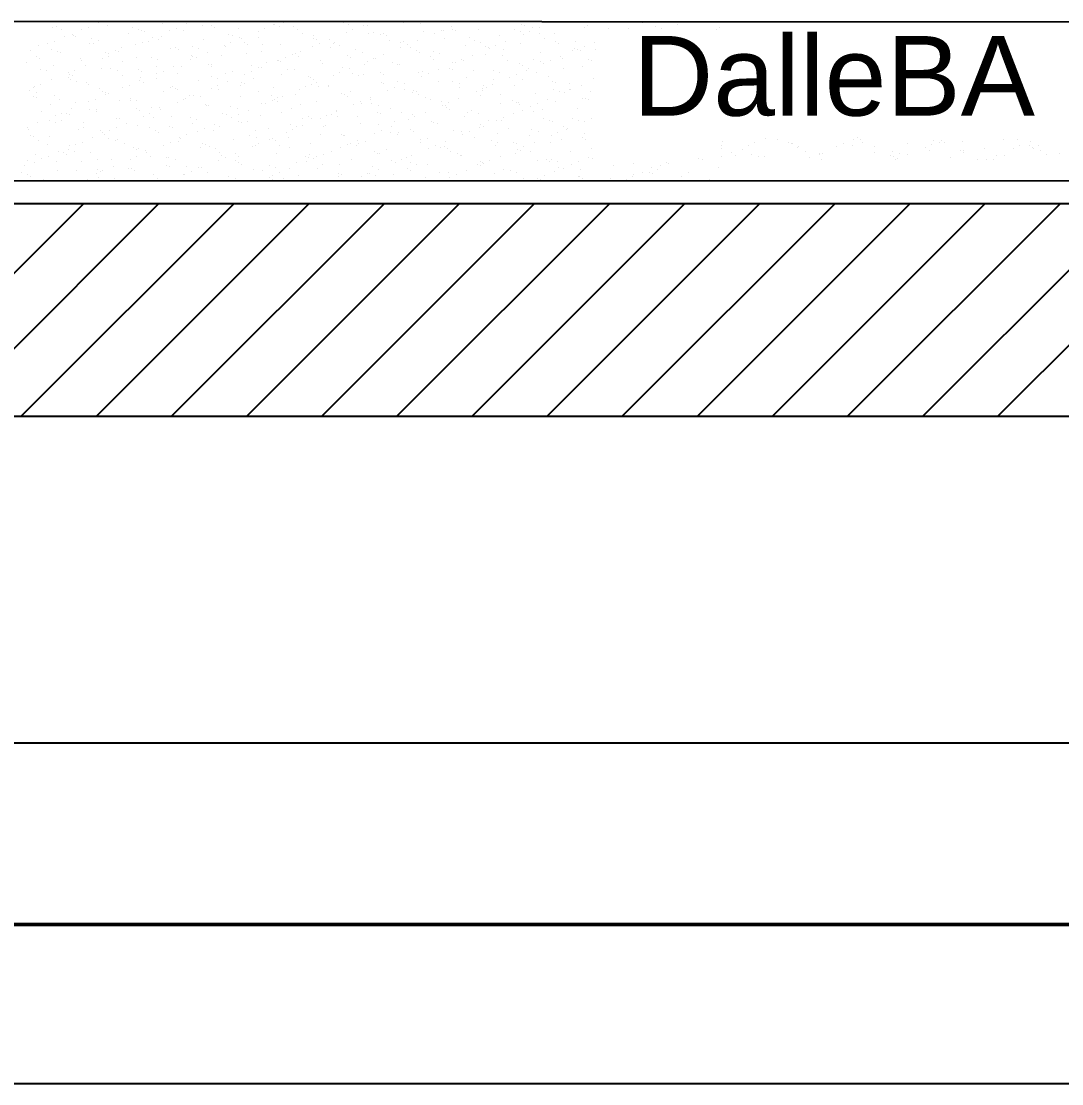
# Paper-space layout 'ldTemplatePARS001R3OrderA3BWPP03 (2)' of a CAD drawing. Header units: millimetres. Extents: x 302 to 722, y -383 to -86.
# Drawn here: x 351.11 to 383.76, y -383 to -349.67 of the extents above; entities that cross this region are included whole.
import ezdxf

# ---------------------------------------------------------------- set-up
doc = ezdxf.new("R2010")
doc.units = ezdxf.units.MM
doc.layers.add('AM_0', color=7, linetype='Continuous', lineweight=50)
doc.layers.add('DXF', color=7, linetype='Continuous')
doc.layers.add('DXF_FETT', color=7, linetype='Continuous')
doc.styles.add('LD', font='ARIALUNI.TTF')

psp = doc.layouts.new('ldTemplatePARS001R3OrderA3BWPP03 (2)')

# ---------------------------------------------------------------- linework, layer by layer
at = {"color": 7}
for p, q in [((349.76, -349.665), (406.282, -349.687)), ((351.648, -349.68), (351.648, -349.68)), ((357.274, -349.671), (357.274, -349.671)), ((363.442, -349.674), (363.442, -349.674)), ((369.096, -349.669), (369.096, -349.669)), ((370.692, -349.666), (370.692, -349.666)), ((352.107, -349.867), (352.107, -349.867)), ((352.212, -349.827), (352.212, -349.827)), ((352.375, -349.909), (352.375, -349.909)), ((353.003, -349.935), (353.003, -349.935)), ((353.209, -349.85), (353.209, -349.85)), ((353.53, -349.717), (353.53, -349.717)), ((353.83, -349.801), (353.83, -349.801)), ((354.389, -349.682), (354.389, -349.682)), ((354.596, -349.865), (354.596, -349.865)), ((354.798, -349.928), (354.798, -349.928)), ((354.896, -349.946), (354.896, -349.946)), ((354.99, -349.995), (354.99, -349.995)), ((355.552, -349.736), (355.552, -349.736)), ((355.775, -349.964), (355.775, -349.964)), ((355.98, -349.879), (355.98, -349.879)), ((356.208, -349.971), (356.208, -349.971)), ((356.301, -349.746), (356.301, -349.746)), ((356.798, -349.814), (356.798, -349.814)), ((357.073, -349.801), (357.073, -349.801)), ((357.167, -349.85), (357.167, -349.85)), ((357.93, -349.906), (357.93, -349.906)), ((358.546, -349.992), (358.546, -349.992)), ((358.751, -349.907), (358.751, -349.907)), ((359.019, -349.769), (359.019, -349.769)), ((359.072, -349.774), (359.072, -349.774)), ((359.221, -349.833), (359.221, -349.833)), ((359.344, -349.705), (359.344, -349.705)), ((359.652, -349.841), (359.652, -349.841)), ((359.787, -349.936), (359.787, -349.936)), ((361.221, -349.719), (361.221, -349.719)), ((361.375, -349.776), (361.375, -349.776)), ((361.522, -349.935), (361.522, -349.935)), ((361.843, -349.803), (361.843, -349.803)), ((361.964, -349.791), (361.964, -349.791)), ((363.097, -349.71), (363.097, -349.71)), ((363.644, -349.738), (363.644, -349.738)), ((363.726, -349.981), (363.726, -349.981)), ((364.293, -349.964), (364.293, -349.964)), ((364.371, -349.967), (364.371, -349.967)), ((364.614, -349.831), (364.614, -349.831)), ((364.648, -349.91), (364.648, -349.91)), ((364.742, -349.959), (364.742, -349.959)), ((365.448, -349.916), (365.448, -349.916)), ((366.592, -349.923), (366.592, -349.923)), ((366.794, -349.986), (366.794, -349.986)), ((366.825, -349.765), (366.825, -349.765)), ((366.919, -349.814), (366.919, -349.814)), ((367.064, -349.992), (367.064, -349.992)), ((367.17, -349.851), (367.17, -349.851)), ((367.385, -349.859), (367.385, -349.859)), ((368.794, -349.872), (368.794, -349.872)), ((368.893, -349.785), (368.893, -349.785)), ((369.539, -349.9), (369.539, -349.9)), ((370.156, -349.888), (370.156, -349.888)), ((370.615, -349.72), (370.615, -349.72)), ((371.015, -349.828), (371.015, -349.828)), ((371.217, -349.891), (371.217, -349.891)), ((371.716, -349.755), (371.716, -349.755)), ((372.927, -349.916), (372.927, -349.916)), ((373.012, -349.865), (373.012, -349.865)), ((352.147, -350.29), (352.147, -350.29)), ((352.468, -350.157), (352.468, -350.157)), ((352.719, -350.091), (352.719, -350.091)), ((352.763, -350.102), (352.763, -350.102)), ((352.813, -350.14), (352.813, -350.14)), ((353.323, -350.208), (353.323, -350.208)), ((353.525, -350.272), (353.525, -350.272)), ((354.485, -350.037), (354.485, -350.037)), ((354.918, -350.318), (354.918, -350.318)), ((355.114, -350.307), (355.114, -350.307)), ((355.239, -350.186), (355.239, -350.186)), ((355.433, -350.226), (355.433, -350.226)), ((355.525, -350.157), (355.525, -350.157)), ((356.836, -350.242), (356.836, -350.242)), ((357.61, -350.081), (357.61, -350.081)), ((357.689, -350.347), (357.689, -350.347)), ((357.746, -350.113), (357.746, -350.113)), ((357.948, -350.177), (357.948, -350.177)), ((358.01, -350.214), (358.01, -350.214)), ((358.117, -350.345), (358.117, -350.345)), ((358.559, -350.177), (358.559, -350.177)), ((359.948, -350.062), (359.948, -350.062)), ((360.281, -350.111), (360.281, -350.111)), ((360.294, -350.2), (360.294, -350.2)), ((360.388, -350.249), (360.388, -350.249)), ((360.781, -350.242), (360.781, -350.242)), ((360.956, -350.321), (360.956, -350.321)), ((361.317, -350.02), (361.317, -350.02)), ((362.003, -350.046), (362.003, -350.046)), ((362.169, -350.018), (362.169, -350.018)), ((362.371, -350.082), (362.371, -350.082)), ((362.471, -350.055), (362.471, -350.055)), ((362.565, -350.104), (362.565, -350.104)), ((362.678, -350.256), (362.678, -350.256)), ((363.008, -350.335), (363.008, -350.335)), ((363.098, -350.311), (363.098, -350.311)), ((363.552, -350.271), (363.552, -350.271)), ((364.088, -350.049), (364.088, -350.049)), ((364.401, -350.191), (364.401, -350.191)), ((365.185, -350.19), (365.185, -350.19)), ((365.32, -350.266), (365.32, -350.266)), ((365.521, -350.33), (365.521, -350.33)), ((366.123, -350.126), (366.123, -350.126)), ((366.323, -350.299), (366.323, -350.299)), ((366.859, -350.077), (366.859, -350.077)), ((367.362, -350.045), (367.362, -350.045)), ((367.521, -350.216), (367.521, -350.216)), ((367.845, -350.061), (367.845, -350.061)), ((367.869, -350.309), (367.869, -350.309)), ((368.501, -350.296), (368.501, -350.296)), ((369.094, -350.328), (369.094, -350.328)), ((351.406, -350.597), (351.406, -350.597)), ((351.669, -350.438), (351.669, -350.438)), ((351.942, -350.375), (351.942, -350.375)), ((352.051, -350.552), (352.051, -350.552)), ((352.253, -350.615), (352.253, -350.615)), ((352.344, -350.648), (352.344, -350.648)), ((353.256, -350.37), (353.256, -350.37)), ((353.392, -350.372), (353.392, -350.372)), ((353.763, -350.634), (353.763, -350.634)), ((354.067, -350.582), (354.067, -350.582)), ((354.177, -350.625), (354.177, -350.625)), ((354.252, -350.501), (354.252, -350.501)), ((354.713, -350.404), (354.713, -350.404)), ((355.789, -350.517), (355.789, -350.517)), ((355.94, -350.49), (355.94, -350.49)), ((356.034, -350.538), (356.034, -350.538)), ((356.474, -350.457), (356.474, -350.457)), ((356.675, -350.52), (356.675, -350.52)), ((356.948, -350.654), (356.948, -350.654)), ((357.484, -350.432), (357.484, -350.432)), ((357.511, -350.452), (357.511, -350.452)), ((358.211, -350.394), (358.211, -350.394)), ((358.654, -350.624), (358.654, -350.624)), ((358.675, -350.406), (358.675, -350.406)), ((359.234, -350.387), (359.234, -350.387)), ((359.889, -350.622), (359.889, -350.622)), ((360.255, -350.46), (360.255, -350.46)), ((360.46, -350.375), (360.46, -350.375)), ((360.831, -350.479), (360.831, -350.479)), ((360.897, -350.361), (360.897, -350.361)), ((361.098, -350.425), (361.098, -350.425)), ((361.612, -350.557), (361.612, -350.557)), ((361.825, -350.654), (361.825, -350.654)), ((363.026, -350.489), (363.026, -350.489)), ((363.231, -350.404), (363.231, -350.404)), ((363.334, -350.491), (363.334, -350.491)), ((363.515, -350.598), (363.515, -350.598)), ((363.609, -350.647), (363.609, -350.647)), ((364.047, -350.61), (364.047, -350.61)), ((364.249, -350.673), (364.249, -350.673)), ((365.056, -350.426), (365.056, -350.426)), ((365.692, -350.454), (365.692, -350.454)), ((365.786, -350.502), (365.786, -350.502)), ((365.797, -350.517), (365.797, -350.517)), ((366.003, -350.432), (366.003, -350.432)), ((366.248, -350.559), (366.248, -350.559)), ((366.779, -350.361), (366.779, -350.361)), ((367.407, -350.632), (367.407, -350.632)), ((367.963, -350.358), (367.963, -350.358)), ((368.406, -350.588), (368.406, -350.588)), ((368.47, -350.515), (368.47, -350.515)), ((368.568, -350.546), (368.568, -350.546)), ((368.672, -350.578), (368.672, -350.578)), ((368.774, -350.46), (368.774, -350.46)), ((369.13, -350.566), (369.13, -350.566)), ((351.278, -350.948), (351.278, -350.948)), ((351.586, -350.779), (351.586, -350.779)), ((351.68, -350.828), (351.68, -350.828)), ((352.979, -350.844), (352.979, -350.844)), ((353, -350.883), (353, -350.883)), ((353.651, -350.843), (353.651, -350.843)), ((353.856, -350.758), (353.856, -350.758)), ((353.857, -350.683), (353.857, -350.683)), ((354.3, -350.914), (354.3, -350.914)), ((354.722, -350.818), (354.722, -350.818)), ((355.201, -350.8), (355.201, -350.8)), ((355.403, -350.864), (355.403, -350.864)), ((356.422, -350.872), (356.422, -350.872)), ((356.445, -350.752), (356.445, -350.752)), ((356.477, -350.769), (356.477, -350.769)), ((356.627, -350.787), (356.627, -350.787)), ((357.402, -350.749), (357.402, -350.749)), ((358.167, -350.687), (358.167, -350.687)), ((358.796, -350.958), (358.796, -350.958)), ((359.161, -350.888), (359.161, -350.888)), ((359.193, -350.9), (359.193, -350.9)), ((359.255, -350.937), (359.255, -350.937)), ((359.398, -350.815), (359.398, -350.815)), ((359.624, -350.705), (359.624, -350.705)), ((359.719, -350.682), (359.719, -350.682)), ((359.826, -350.769), (359.826, -350.769)), ((360.518, -350.892), (360.518, -350.892)), ((360.552, -350.998), (360.552, -350.998)), ((361.338, -350.743), (361.338, -350.743)), ((361.432, -350.792), (361.432, -350.792)), ((361.964, -350.929), (361.964, -350.929)), ((362.17, -350.843), (362.17, -350.843)), ((362.24, -350.827), (362.24, -350.827)), ((362.49, -350.711), (362.49, -350.711)), ((362.774, -350.953), (362.774, -350.953)), ((363.963, -350.762), (363.963, -350.762)), ((364.052, -350.878), (364.052, -350.878)), ((364.638, -350.972), (364.638, -350.972)), ((364.735, -350.957), (364.735, -350.957)), ((364.941, -350.872), (364.941, -350.872)), ((364.975, -350.903), (364.975, -350.903)), ((365.261, -350.739), (365.261, -350.739)), ((365.685, -350.697), (365.685, -350.697)), ((366.229, -350.733), (366.229, -350.733)), ((366.36, -350.907), (366.36, -350.907)), ((366.736, -350.997), (366.736, -350.997)), ((367.197, -350.858), (367.197, -350.858)), ((367.399, -350.922), (367.399, -350.922)), ((367.506, -350.985), (367.506, -350.985)), ((367.712, -350.9), (367.712, -350.9)), ((368.032, -350.767), (368.032, -350.767)), ((368.082, -350.842), (368.082, -350.842)), ((368.913, -350.852), (368.913, -350.852)), ((369.007, -350.901), (369.007, -350.901)), ((351.706, -351.188), (351.706, -351.188)), ((351.906, -351.219), (351.906, -351.219)), ((352.123, -351.059), (352.123, -351.059)), ((352.589, -351.283), (352.589, -351.283)), ((352.63, -351.323), (352.63, -351.323)), ((352.794, -351.198), (352.794, -351.198)), ((353.115, -351.065), (353.115, -351.065)), ((353.629, -351.153), (353.629, -351.153)), ((353.928, -351.144), (353.928, -351.144)), ((354.13, -351.207), (354.13, -351.207)), ((354.807, -351.178), (354.807, -351.178)), ((354.901, -351.227), (354.901, -351.227)), ((355.351, -351.088), (355.351, -351.088)), ((355.36, -351.312), (355.36, -351.312)), ((355.565, -351.227), (355.565, -351.227)), ((355.886, -351.094), (355.886, -351.094)), ((356.026, -351.298), (356.026, -351.298)), ((356.129, -351.093), (356.129, -351.093)), ((356.984, -351.033), (356.984, -351.033)), ((357.073, -351.023), (357.073, -351.023)), ((357.078, -351.082), (357.078, -351.082)), ((357.521, -351.312), (357.521, -351.312)), ((357.748, -351.233), (357.748, -351.233)), ((358.131, -351.34), (358.131, -351.34)), ((358.337, -351.255), (358.337, -351.255)), ((358.351, -351.048), (358.351, -351.048)), ((358.553, -351.112), (358.553, -351.112)), ((358.657, -351.122), (358.657, -351.122)), ((359.28, -351.341), (359.28, -351.341)), ((359.471, -351.168), (359.471, -351.168)), ((359.698, -351.168), (359.698, -351.168)), ((361.108, -351.283), (361.108, -351.283)), ((361.193, -351.102), (361.193, -351.102)), ((361.428, -351.15), (361.428, -351.15)), ((361.501, -351.297), (361.501, -351.297)), ((361.849, -351.338), (361.849, -351.338)), ((361.875, -351.023), (361.875, -351.023)), ((362.382, -351.287), (362.382, -351.287)), ((362.476, -351.336), (362.476, -351.336)), ((362.915, -351.037), (362.915, -351.037)), ((362.976, -351.017), (362.976, -351.017)), ((363.571, -351.272), (363.571, -351.272)), ((363.703, -351.246), (363.703, -351.246)), ((363.879, -351.312), (363.879, -351.312)), ((364.2, -351.179), (364.2, -351.179)), ((364.559, -351.142), (364.559, -351.142)), ((364.653, -351.191), (364.653, -351.191)), ((365.293, -351.207), (365.293, -351.207)), ((365.924, -351.202), (365.924, -351.202)), ((366.126, -351.265), (366.126, -351.265)), ((366.65, -351.34), (366.65, -351.34)), ((366.83, -351.046), (366.83, -351.046)), ((366.971, -351.207), (366.971, -351.207)), ((367.016, -351.142), (367.016, -351.142)), ((367.273, -351.277), (367.273, -351.277)), ((368.126, -351.151), (368.126, -351.151)), ((368.738, -351.077), (368.738, -351.077)), ((351.732, -351.638), (351.732, -351.638)), ((352.053, -351.505), (352.053, -351.505)), ((352.581, -351.429), (352.581, -351.429)), ((352.655, -351.487), (352.655, -351.487)), ((352.724, -351.372), (352.724, -351.372)), ((352.857, -351.551), (352.857, -351.551)), ((353.167, -351.602), (353.167, -351.602)), ((353.237, -351.664), (353.237, -351.664)), ((354.304, -351.363), (354.304, -351.363)), ((354.504, -351.666), (354.504, -351.666)), ((354.824, -351.534), (354.824, -351.534)), ((354.857, -351.436), (354.857, -351.436)), ((354.959, -351.599), (354.959, -351.599)), ((355.344, -351.457), (355.344, -351.457)), ((356.682, -351.533), (356.682, -351.533)), ((357.078, -351.392), (357.078, -351.392)), ((357.28, -351.456), (357.28, -351.456)), ((357.595, -351.562), (357.595, -351.562)), ((358.028, -351.576), (358.028, -351.576)), ((358.122, -351.625), (358.122, -351.625)), ((358.404, -351.468), (358.404, -351.468)), ((360.126, -351.403), (360.126, -351.403)), ((360.205, -351.432), (360.205, -351.432)), ((360.228, -351.64), (360.228, -351.64)), ((360.299, -351.48), (360.299, -351.48)), ((360.367, -351.59), (360.367, -351.59)), ((360.755, -351.673), (360.755, -351.673)), ((360.902, -351.368), (360.902, -351.368)), ((361.703, -351.361), (361.703, -351.361)), ((362.43, -351.59), (362.43, -351.59)), ((362.477, -351.608), (362.477, -351.608)), ((362.919, -351.566), (362.919, -351.566)), ((363.138, -351.619), (363.138, -351.619)), ((363.673, -351.397), (363.673, -351.397)), ((364.199, -351.543), (364.199, -351.543)), ((364.651, -351.545), (364.651, -351.545)), ((364.853, -351.609), (364.853, -351.609)), ((365.096, -351.421), (365.096, -351.421)), ((365.909, -351.647), (365.909, -351.647)), ((365.922, -351.478), (365.922, -351.478)), ((366.445, -351.425), (366.445, -351.425)), ((366.853, -351.495), (366.853, -351.495)), ((367.644, -351.413), (367.644, -351.413)), ((367.78, -351.54), (367.78, -351.54)), ((367.874, -351.589), (367.874, -351.589)), ((368.319, -351.623), (368.319, -351.623)), ((368.68, -351.676), (368.68, -351.676)), ((369.074, -351.45), (369.074, -351.45)), ((351.382, -351.831), (351.382, -351.831)), ((351.497, -352.011), (351.497, -352.011)), ((351.514, -351.729), (351.514, -351.729)), ((351.527, -351.723), (351.527, -351.723)), ((351.584, -351.894), (351.584, -351.894)), ((352.143, -352), (352.143, -352)), ((353.584, -351.78), (353.584, -351.78)), ((353.674, -351.866), (353.674, -351.866)), ((353.762, -351.973), (353.762, -351.973)), ((353.768, -351.915), (353.768, -351.915)), ((353.865, -351.934), (353.865, -351.934)), ((354.298, -351.751), (354.298, -351.751)), ((355.588, -351.869), (355.588, -351.869)), ((355.805, -351.736), (355.805, -351.736)), ((355.851, -351.721), (355.851, -351.721)), ((355.945, -351.77), (355.945, -351.77)), ((356.007, -351.799), (356.007, -351.799)), ((356.388, -352.001), (356.388, -352.001)), ((356.534, -352.002), (356.534, -352.002)), ((357.069, -351.78), (357.069, -351.78)), ((357.275, -351.695), (357.275, -351.695)), ((357.31, -351.804), (357.31, -351.804)), ((357.985, -352.014), (357.985, -352.014)), ((358.007, -351.685), (358.007, -351.685)), ((358.565, -351.856), (358.565, -351.856)), ((358.956, -351.984), (358.956, -351.984)), ((359.032, -351.739), (359.032, -351.739)), ((359.707, -351.949), (359.707, -351.949)), ((359.84, -351.808), (359.84, -351.808)), ((360.046, -351.723), (360.046, -351.723)), ((360.43, -351.704), (360.43, -351.704)), ((360.742, -351.711), (360.742, -351.711)), ((361.157, -351.933), (361.157, -351.933)), ((361.249, -351.975), (361.249, -351.975)), ((361.43, -351.883), (361.43, -351.883)), ((362.612, -351.837), (362.612, -351.837)), ((362.817, -351.752), (362.817, -351.752)), ((363.152, -351.818), (363.152, -351.818)), ((363.379, -351.889), (363.379, -351.889)), ((363.426, -351.83), (363.426, -351.83)), ((363.52, -351.879), (363.52, -351.879)), ((363.58, -351.952), (363.58, -351.952)), ((364.874, -351.753), (364.874, -351.753)), ((365.383, -351.865), (365.383, -351.865)), ((365.53, -351.988), (365.53, -351.988)), ((365.58, -351.838), (365.58, -351.838)), ((365.588, -351.78), (365.588, -351.78)), ((365.603, -351.685), (365.603, -351.685)), ((365.697, -351.734), (365.697, -351.734)), ((366.14, -351.965), (366.14, -351.965)), ((366.597, -351.688), (366.597, -351.688)), ((367.252, -351.923), (367.252, -351.923)), ((367.802, -351.794), (367.802, -351.794)), ((368.003, -351.857), (368.003, -351.857)), ((368.154, -351.893), (368.154, -351.893)), ((368.317, -351.82), (368.317, -351.82)), ((368.359, -351.808), (368.359, -351.808)), ((368.975, -351.858), (368.975, -351.858)), ((351.591, -352.06), (351.591, -352.06)), ((352.034, -352.29), (352.034, -352.29)), ((352.311, -352.123), (352.311, -352.123)), ((352.818, -352.21), (352.818, -352.21)), ((353.236, -352.191), (353.236, -352.191)), ((353.442, -352.106), (353.442, -352.106)), ((354.211, -352.146), (354.211, -352.146)), ((354.533, -352.079), (354.533, -352.079)), ((354.54, -352.144), (354.54, -352.144)), ((354.735, -352.143), (354.735, -352.143)), ((356.008, -352.22), (356.008, -352.22)), ((356.213, -352.135), (356.213, -352.135)), ((356.263, -352.079), (356.263, -352.079)), ((356.734, -352.028), (356.734, -352.028)), ((356.895, -352.265), (356.895, -352.265)), ((356.918, -352.314), (356.918, -352.314)), ((356.989, -352.314), (356.989, -352.314)), ((357.683, -352.327), (357.683, -352.327)), ((358.641, -352.249), (358.641, -352.249)), ((358.779, -352.248), (358.779, -352.248)), ((358.984, -352.163), (358.984, -352.163)), ((359.072, -352.12), (359.072, -352.12)), ((359.157, -352.048), (359.157, -352.048)), ((359.166, -352.169), (359.166, -352.169)), ((359.305, -352.03), (359.305, -352.03)), ((359.884, -352.277), (359.884, -352.277)), ((360.363, -352.184), (360.363, -352.184)), ((361.343, -352.024), (361.343, -352.024)), ((361.55, -352.276), (361.55, -352.276)), ((361.755, -352.191), (361.755, -352.191)), ((361.786, -352.254), (361.786, -352.254)), ((362.076, -352.059), (362.076, -352.059)), ((362.085, -352.119), (362.085, -352.119)), ((362.106, -352.232), (362.106, -352.232)), ((362.308, -352.296), (362.308, -352.296)), ((363.808, -352.053), (363.808, -352.053)), ((363.963, -352.11), (363.963, -352.11)), ((364.307, -352.182), (364.307, -352.182)), ((364.321, -352.305), (364.321, -352.305)), ((364.436, -352.324), (364.436, -352.324)), ((364.526, -352.22), (364.526, -352.22)), ((364.847, -352.087), (364.847, -352.087)), ((366.159, -352.259), (366.159, -352.259)), ((366.529, -352.137), (366.529, -352.137)), ((366.647, -352.229), (366.647, -352.229)), ((366.731, -352.201), (366.731, -352.201)), ((366.741, -352.278), (366.741, -352.278)), ((367.092, -352.333), (367.092, -352.333)), ((367.297, -352.248), (367.297, -352.248)), ((367.618, -352.115), (367.618, -352.115)), ((367.881, -352.194), (367.881, -352.194)), ((368.73, -352.087), (368.73, -352.087)), ((368.824, -352.084), (368.824, -352.084)), ((368.918, -352.133), (368.918, -352.133)), ((351.751, -352.51), (351.751, -352.51)), ((352.175, -352.631), (352.175, -352.631)), ((352.38, -352.546), (352.38, -352.546)), ((352.541, -352.554), (352.541, -352.554)), ((352.635, -352.603), (352.635, -352.603)), ((352.701, -352.413), (352.701, -352.413)), ((353.26, -352.423), (353.26, -352.423)), ((353.462, -352.486), (353.462, -352.486)), ((353.474, -352.445), (353.474, -352.445)), ((354.718, -352.409), (354.718, -352.409)), ((354.812, -352.458), (354.812, -352.458)), ((354.946, -352.659), (354.946, -352.659)), ((355.151, -352.574), (355.151, -352.574)), ((355.196, -352.38), (355.196, -352.38)), ((355.461, -352.372), (355.461, -352.372)), ((355.472, -352.442), (355.472, -352.442)), ((355.825, -352.65), (355.825, -352.65)), ((356.41, -352.671), (356.41, -352.671)), ((357.432, -352.544), (357.432, -352.544)), ((357.547, -352.585), (357.547, -352.585)), ((357.885, -352.391), (357.885, -352.391)), ((357.922, -352.603), (357.922, -352.603)), ((358.243, -352.47), (358.243, -352.47)), ((358.611, -352.62), (358.611, -352.62)), ((359.269, -352.52), (359.269, -352.52)), ((359.609, -352.399), (359.609, -352.399)), ((360.116, -352.663), (360.116, -352.663)), ((360.693, -352.631), (360.693, -352.631)), ((360.833, -352.576), (360.833, -352.576)), ((360.992, -352.454), (360.992, -352.454)), ((361.014, -352.498), (361.014, -352.498)), ((361.035, -352.64), (361.035, -352.64)), ((361.667, -352.664), (361.667, -352.664)), ((362.293, -352.518), (362.293, -352.518)), ((362.387, -352.567), (362.387, -352.567)), ((362.714, -352.389), (362.714, -352.389)), ((363.034, -352.525), (363.034, -352.525)), ((363.389, -352.599), (363.389, -352.599)), ((363.464, -352.66), (363.464, -352.66)), ((363.785, -352.527), (363.785, -352.527)), ((364.47, -352.374), (364.47, -352.374)), ((364.564, -352.422), (364.564, -352.422)), ((365.007, -352.653), (365.007, -352.653)), ((365.111, -352.534), (365.111, -352.534)), ((365.256, -352.481), (365.256, -352.481)), ((365.458, -352.544), (365.458, -352.544)), ((366.556, -352.555), (366.556, -352.555)), ((366.834, -352.469), (366.834, -352.469)), ((367.184, -352.508), (367.184, -352.508)), ((367.457, -352.43), (367.457, -352.43)), ((368.556, -352.404), (368.556, -352.404)), ((351.318, -352.986), (351.318, -352.986)), ((351.639, -352.853), (351.639, -352.853)), ((351.987, -352.766), (351.987, -352.766)), ((352.189, -352.83), (352.189, -352.83)), ((352.38, -352.781), (352.38, -352.781)), ((353.055, -352.991), (353.055, -352.991)), ((353.078, -352.834), (353.078, -352.834)), ((354.102, -352.715), (354.102, -352.715)), ((354.188, -352.715), (354.188, -352.715)), ((354.41, -352.881), (354.41, -352.881)), ((354.777, -352.925), (354.777, -352.925)), ((355.255, -352.689), (355.255, -352.689)), ((355.762, -352.953), (355.762, -352.953)), ((355.856, -353.002), (355.856, -353.002)), ((356.5, -352.86), (356.5, -352.86)), ((356.612, -352.735), (356.612, -352.735)), ((357.181, -352.91), (357.181, -352.91)), ((357.339, -352.964), (357.339, -352.964)), ((357.717, -352.688), (357.717, -352.688)), ((357.939, -352.808), (357.939, -352.808)), ((358.033, -352.857), (358.033, -352.857)), ((358.222, -352.795), (358.222, -352.795)), ((359.56, -352.919), (359.56, -352.919)), ((359.762, -352.983), (359.762, -352.983)), ((359.944, -352.73), (359.944, -352.73)), ((359.952, -352.938), (359.952, -352.938)), ((360.21, -352.712), (360.21, -352.712)), ((360.488, -352.716), (360.488, -352.716)), ((360.6, -352.965), (360.6, -352.965)), ((360.653, -352.943), (360.653, -352.943)), ((361.762, -352.869), (361.762, -352.869)), ((362.322, -352.9), (362.322, -352.9)), ((362.723, -352.967), (362.723, -352.967)), ((362.83, -352.798), (362.83, -352.798)), ((363.259, -352.745), (363.259, -352.745)), ((363.983, -352.824), (363.983, -352.824)), ((364.045, -352.834), (364.045, -352.834)), ((364.185, -352.888), (364.185, -352.888)), ((365.494, -352.995), (365.494, -352.995)), ((365.514, -352.917), (365.514, -352.917)), ((365.608, -352.966), (365.608, -352.966)), ((365.767, -352.769), (365.767, -352.769)), ((366.03, -352.773), (366.03, -352.773)), ((366.185, -352.774), (366.185, -352.774)), ((366.235, -352.688), (366.235, -352.688)), ((367.489, -352.704), (367.489, -352.704)), ((367.691, -352.772), (367.691, -352.772)), ((367.785, -352.821), (367.785, -352.821)), ((368.118, -352.975), (368.118, -352.975)), ((368.406, -352.729), (368.406, -352.729)), ((368.608, -352.793), (368.608, -352.793)), ((368.801, -352.801), (368.801, -352.801)), ((369.007, -352.716), (369.007, -352.716)), ((351.333, -353.056), (351.333, -353.056)), ((351.408, -353.243), (351.408, -353.243)), ((351.502, -353.291), (351.502, -353.291)), ((351.988, -353.291), (351.988, -353.291)), ((352.916, -353.059), (352.916, -353.059)), ((353.348, -353.321), (353.348, -353.321)), ((353.585, -353.098), (353.585, -353.098)), ((353.679, -353.147), (353.679, -353.147)), ((353.711, -353.226), (353.711, -353.226)), ((353.884, -353.099), (353.884, -353.099)), ((354.089, -353.014), (354.089, -353.014)), ((355.137, -353.014), (355.137, -353.014)), ((355.339, -353.078), (355.339, -353.078)), ((355.433, -353.161), (355.433, -353.161)), ((356.066, -353.307), (356.066, -353.307)), ((356.299, -353.232), (356.299, -353.232)), ((356.655, -353.128), (356.655, -353.128)), ((356.86, -353.043), (356.86, -353.043)), ((357.155, -353.095), (357.155, -353.095)), ((358.287, -353.263), (358.287, -353.263)), ((358.476, -353.088), (358.476, -353.088)), ((358.489, -353.327), (358.489, -353.327)), ((358.878, -353.03), (358.878, -353.03)), ((359.426, -353.156), (359.426, -353.156)), ((359.506, -353.301), (359.506, -353.301)), ((359.631, -353.071), (359.631, -353.071)), ((360.489, -353.212), (360.489, -353.212)), ((361.16, -353.207), (361.16, -353.207)), ((361.229, -353.235), (361.229, -353.235)), ((361.254, -353.255), (361.254, -353.255)), ((362.197, -353.185), (362.197, -353.185)), ((362.402, -353.099), (362.402, -353.099)), ((362.71, -353.168), (362.71, -353.168)), ((362.912, -353.231), (362.912, -353.231)), ((362.951, -353.17), (362.951, -353.17)), ((363.337, -353.062), (363.337, -353.062)), ((363.431, -353.111), (363.431, -353.111)), ((363.874, -353.341), (363.874, -353.341)), ((364.673, -353.105), (364.673, -353.105)), ((364.912, -353.117), (364.912, -353.117)), ((364.968, -353.213), (364.968, -353.213)), ((365.174, -353.128), (365.174, -353.128)), ((365.348, -353.315), (365.348, -353.315)), ((366.051, -353.196), (366.051, -353.196)), ((366.396, -353.04), (366.396, -353.04)), ((367.071, -353.25), (367.071, -353.25)), ((367.133, -353.073), (367.133, -353.073)), ((367.335, -353.136), (367.335, -353.136)), ((367.739, -353.241), (367.739, -353.241)), ((367.945, -353.156), (367.945, -353.156)), ((368.228, -353.052), (368.228, -353.052)), ((368.265, -353.023), (368.265, -353.023)), ((368.735, -353.316), (368.735, -353.316)), ((368.793, -353.185), (368.793, -353.185)), ((374.455, -353.343), (374.455, -353.343)), ((377.353, -353.322), (377.353, -353.322)), ((351.643, -353.402), (351.643, -353.402)), ((351.945, -353.522), (351.945, -353.522)), ((352.617, -353.562), (352.617, -353.562)), ((352.822, -353.539), (352.822, -353.539)), ((353.027, -353.454), (353.027, -353.454)), ((353.865, -353.358), (353.865, -353.358)), ((354.066, -353.422), (354.066, -353.422)), ((354.122, -353.377), (354.122, -353.377)), ((354.339, -353.496), (354.339, -353.496)), ((354.629, -353.641), (354.629, -353.641)), ((354.793, -353.651), (354.793, -353.651)), ((355.593, -353.568), (355.593, -353.568)), ((355.798, -353.483), (355.798, -353.483)), ((356.062, -353.431), (356.062, -353.431)), ((356.119, -353.35), (356.119, -353.35)), ((356.736, -353.641), (356.736, -353.641)), ((356.806, -353.496), (356.806, -353.496)), ((356.9, -353.545), (356.9, -353.545)), ((357.015, -353.606), (357.015, -353.606)), ((357.217, -353.67), (357.217, -353.67)), ((357.784, -353.366), (357.784, -353.366)), ((358.364, -353.596), (358.364, -353.596)), ((358.459, -353.576), (358.459, -353.576)), ((358.57, -353.511), (358.57, -353.511)), ((358.89, -353.378), (358.89, -353.378)), ((358.983, -353.351), (358.983, -353.351)), ((359.077, -353.4), (359.077, -353.4)), ((359.216, -353.556), (359.216, -353.556)), ((359.52, -353.631), (359.52, -353.631)), ((360.181, -353.511), (360.181, -353.511)), ((361.135, -353.624), (361.135, -353.624)), ((361.341, -353.539), (361.341, -353.539)), ((361.438, -353.511), (361.438, -353.511)), ((361.639, -353.575), (361.639, -353.575)), ((361.661, -353.406), (361.661, -353.406)), ((361.697, -353.486), (361.697, -353.486)), ((361.904, -353.445), (361.904, -353.445)), ((363.626, -353.38), (363.626, -353.38)), ((363.639, -353.461), (363.639, -353.461)), ((363.906, -353.653), (363.906, -353.653)), ((364.112, -353.568), (364.112, -353.568)), ((364.282, -353.615), (364.282, -353.615)), ((364.381, -353.605), (364.381, -353.605)), ((364.432, -353.435), (364.432, -353.435)), ((364.474, -353.654), (364.474, -353.654)), ((365.861, -353.416), (365.861, -353.416)), ((366.004, -353.55), (366.004, -353.55)), ((366.062, -353.48), (366.062, -353.48)), ((366.558, -353.46), (366.558, -353.46)), ((366.651, -353.509), (366.651, -353.509)), ((366.883, -353.596), (366.883, -353.596)), ((367.204, -353.463), (367.204, -353.463)), ((367.726, -353.485), (367.726, -353.485)), ((368.062, -353.365), (368.062, -353.365)), ((368.828, -353.364), (368.828, -353.364)), ((369.011, -353.665), (369.011, -353.665)), ((373.09, -353.56), (373.09, -353.56)), ((373.093, -353.661), (373.093, -353.661)), ((373.13, -353.425), (373.13, -353.425)), ((373.929, -353.561), (373.929, -353.561)), ((374.134, -353.476), (374.134, -353.476)), ((374.852, -353.36), (374.852, -353.36)), ((375.176, -353.467), (375.176, -353.467)), ((375.27, -353.516), (375.27, -353.516)), ((375.311, -353.516), (375.311, -353.516)), ((375.481, -353.63), (375.481, -353.63)), ((375.513, -353.58), (375.513, -353.58)), ((376.7, -353.589), (376.7, -353.589)), ((376.905, -353.504), (376.905, -353.504)), ((377.203, -353.565), (377.203, -353.565)), ((377.226, -353.371), (377.226, -353.371)), ((377.447, -353.371), (377.447, -353.371)), ((377.512, -353.465), (377.512, -353.465)), ((377.89, -353.602), (377.89, -353.602)), ((378.926, -353.5), (378.926, -353.5)), ((379.471, -353.618), (379.471, -353.618)), ((379.677, -353.533), (379.677, -353.533)), ((379.734, -353.421), (379.734, -353.421)), ((379.936, -353.485), (379.936, -353.485)), ((379.997, -353.4), (379.997, -353.4)), ((380.067, -353.457), (380.067, -353.457)), ((380.648, -353.435), (380.648, -353.435)), ((381.323, -353.645), (381.323, -353.645)), ((381.935, -353.37), (381.935, -353.37)), ((382.242, -353.646), (382.242, -353.646)), ((382.37, -353.369), (382.37, -353.369)), ((382.448, -353.561), (382.448, -353.561)), ((382.751, -353.576), (382.751, -353.576)), ((382.768, -353.428), (382.768, -353.428)), ((382.845, -353.625), (382.845, -353.625)), ((382.884, -353.669), (382.884, -353.669)), ((383.045, -353.579), (383.045, -353.579)), ((351.569, -353.837), (351.569, -353.837)), ((351.76, -353.979), (351.76, -353.979)), ((351.965, -353.894), (351.965, -353.894)), ((352.286, -353.761), (352.286, -353.761)), ((352.452, -353.786), (352.452, -353.786)), ((352.546, -353.835), (352.546, -353.835)), ((352.592, -353.702), (352.592, -353.702)), ((352.794, -353.765), (352.794, -353.765)), ((353.292, -353.772), (353.292, -353.772)), ((353.52, -353.994), (353.52, -353.994)), ((353.947, -354.007), (353.947, -354.007)), ((354.531, -354.007), (354.531, -354.007)), ((354.723, -353.69), (354.723, -353.69)), ((354.737, -353.922), (354.737, -353.922)), ((355.014, -353.706), (355.014, -353.706)), ((355.057, -353.79), (355.057, -353.79)), ((355.166, -353.921), (355.166, -353.921)), ((355.67, -353.942), (355.67, -353.942)), ((355.742, -353.95), (355.742, -353.95)), ((355.944, -354.014), (355.944, -354.014)), ((357.343, -353.776), (357.343, -353.776)), ((357.392, -353.876), (357.392, -353.876)), ((357.508, -353.951), (357.508, -353.951)), ((357.828, -353.818), (357.828, -353.818)), ((357.943, -353.899), (357.943, -353.899)), ((359.114, -353.811), (359.114, -353.811)), ((360.027, -353.895), (360.027, -353.895)), ((360.121, -353.944), (360.121, -353.944)), ((360.165, -353.855), (360.165, -353.855)), ((360.279, -353.979), (360.279, -353.979)), ((360.367, -353.918), (360.367, -353.918)), ((360.599, -353.846), (360.599, -353.846)), ((360.837, -353.746), (360.837, -353.746)), ((362.204, -353.75), (362.204, -353.75)), ((362.298, -353.799), (362.298, -353.799)), ((362.366, -353.804), (362.366, -353.804)), ((362.559, -353.681), (362.559, -353.681)), ((363.05, -354.008), (363.05, -354.008)), ((363.188, -353.951), (363.188, -353.951)), ((363.371, -353.875), (363.371, -353.875)), ((364.588, -353.76), (364.588, -353.76)), ((364.79, -353.823), (364.79, -353.823)), ((364.91, -353.886), (364.91, -353.886)), ((364.918, -353.885), (364.918, -353.885)), ((366.142, -353.903), (366.142, -353.903)), ((366.632, -353.821), (366.632, -353.821)), ((366.678, -353.681), (366.678, -353.681)), ((366.789, -353.709), (366.789, -353.709)), ((367.095, -353.74), (367.095, -353.74)), ((367.601, -354.004), (367.601, -354.004)), ((367.738, -354.008), (367.738, -354.008)), ((368.355, -353.756), (368.355, -353.756)), ((368.913, -353.931), (368.913, -353.931)), ((369.03, -353.966), (369.03, -353.966)), ((372.363, -353.977), (372.363, -353.977)), ((372.492, -353.994), (372.492, -353.994)), ((373.072, -353.916), (373.072, -353.916)), ((373.393, -353.783), (373.393, -353.783)), ((373.536, -353.892), (373.536, -353.892)), ((373.759, -353.695), (373.759, -353.695)), ((374.038, -353.86), (374.038, -353.86)), ((374.24, -353.923), (374.24, -353.923)), ((374.434, -353.906), (374.434, -353.906)), ((375.713, -353.747), (375.713, -353.747)), ((375.844, -353.944), (375.844, -353.944)), ((376.156, -353.84), (376.156, -353.84)), ((376.164, -353.811), (376.164, -353.811)), ((376.22, -354.011), (376.22, -354.011)), ((376.24, -353.809), (376.24, -353.809)), ((377.878, -353.775), (377.878, -353.775)), ((378.397, -353.866), (378.397, -353.866)), ((378.461, -353.765), (378.461, -353.765)), ((378.491, -353.915), (378.491, -353.915)), ((378.534, -354.01), (378.534, -354.01)), ((378.615, -353.972), (378.615, -353.972)), ((378.663, -353.828), (378.663, -353.828)), ((378.935, -353.84), (378.935, -353.84)), ((379.601, -353.71), (379.601, -353.71)), ((380.256, -353.945), (380.256, -353.945)), ((380.574, -353.721), (380.574, -353.721)), ((380.663, -353.714), (380.663, -353.714)), ((380.668, -353.77), (380.668, -353.77)), ((381.111, -354.001), (381.111, -354.001)), ((381.386, -354.001), (381.386, -354.001)), ((381.611, -354.013), (381.611, -354.013)), ((381.707, -353.868), (381.707, -353.868)), ((381.979, -353.88), (381.979, -353.88)), ((383.086, -353.733), (383.086, -353.733)), ((383.288, -353.856), (383.288, -353.856)), ((383.701, -353.815), (383.701, -353.815)), ((351.224, -354.201), (351.224, -354.201)), ((351.319, -354.045), (351.319, -354.045)), ((351.521, -354.109), (351.521, -354.109)), ((352.225, -354.072), (352.225, -354.072)), ((352.248, -354.338), (352.248, -354.338)), ((352.854, -354.343), (352.854, -354.343)), ((352.989, -354.066), (352.989, -354.066)), ((353.496, -354.329), (353.496, -354.329)), ((353.995, -354.229), (353.995, -354.229)), ((354.469, -354.293), (354.469, -354.293)), ((354.576, -354.277), (354.576, -354.277)), ((355.673, -354.185), (355.673, -354.185)), ((355.767, -354.233), (355.767, -354.233)), ((356.298, -354.212), (356.298, -354.212)), ((356.67, -354.243), (356.67, -354.243)), ((356.766, -354.258), (356.766, -354.258)), ((357.302, -354.036), (357.302, -354.036)), ((357.85, -354.04), (357.85, -354.04)), ((357.944, -354.089), (357.944, -354.089)), ((358.021, -354.147), (358.021, -354.147)), ((358.387, -354.319), (358.387, -354.319)), ((358.892, -354.198), (358.892, -354.198)), ((359.094, -354.262), (359.094, -354.262)), ((359.538, -354.286), (359.538, -354.286)), ((359.743, -354.082), (359.743, -354.082)), ((360.073, -354.064), (360.073, -354.064)), ((360.418, -354.292), (360.418, -354.292)), ((360.564, -354.174), (360.564, -354.174)), ((361.093, -354.148), (361.093, -354.148)), ((361.465, -354.016), (361.465, -354.016)), ((362.14, -354.226), (362.14, -354.226)), ((362.309, -354.315), (362.309, -354.315)), ((362.741, -354.03), (362.741, -354.03)), ((362.845, -354.093), (362.845, -354.093)), ((363.248, -354.293), (363.248, -354.293)), ((363.315, -354.103), (363.315, -354.103)), ((363.341, -354.342), (363.341, -354.342)), ((363.517, -354.167), (363.517, -354.167)), ((363.863, -354.161), (363.863, -354.161)), ((365.08, -354.343), (365.08, -354.343)), ((365.424, -354.149), (365.424, -354.149)), ((365.516, -354.053), (365.516, -354.053)), ((365.518, -354.197), (365.518, -354.197)), ((365.585, -354.096), (365.585, -354.096)), ((365.616, -354.121), (365.616, -354.121)), ((365.821, -354.036), (365.821, -354.036)), ((366.241, -354.331), (366.241, -354.331)), ((367.307, -354.031), (367.307, -354.031)), ((367.695, -354.053), (367.695, -354.053)), ((367.94, -354.072), (367.94, -354.072)), ((367.963, -354.266), (367.963, -354.266)), ((368.138, -354.283), (368.138, -354.283)), ((368.387, -354.149), (368.387, -354.149)), ((368.592, -354.064), (368.592, -354.064)), ((368.667, -354.301), (368.667, -354.301)), ((369.685, -354.201), (369.685, -354.201)), ((370.315, -354.138), (370.315, -354.138)), ((370.888, -354.257), (370.888, -354.257)), ((371.09, -354.32), (371.09, -354.32)), ((371.158, -354.178), (371.158, -354.178)), ((371.363, -354.093), (371.363, -354.093)), ((371.408, -354.136), (371.408, -354.136)), ((372.999, -354.258), (372.999, -354.258)), ((349.76, -354.665), (406.282, -354.675)), ((351.131, -354.408), (351.131, -354.408)), ((351.319, -354.474), (351.319, -354.474)), ((351.413, -354.523), (351.413, -354.523)), ((351.806, -354.618), (351.806, -354.618)), ((353.196, -354.637), (353.196, -354.637)), ((353.469, -354.447), (353.469, -354.447)), ((353.529, -354.553), (353.529, -354.553)), ((353.59, -354.378), (353.59, -354.378)), ((353.675, -354.362), (353.675, -354.362)), ((354.033, -354.609), (354.033, -354.609)), ((354.671, -354.357), (354.671, -354.357)), ((355.251, -354.487), (355.251, -354.487)), ((355.398, -354.586), (355.398, -354.586)), ((356.21, -354.464), (356.21, -354.464)), ((356.24, -354.476), (356.24, -354.476)), ((356.446, -354.391), (356.446, -354.391)), ((356.973, -354.422), (356.973, -354.422)), ((357.619, -354.542), (357.619, -354.542)), ((357.629, -354.657), (357.629, -354.657)), ((357.821, -354.606), (357.821, -354.606)), ((358.696, -354.357), (358.696, -354.357)), ((358.894, -354.583), (358.894, -354.583)), ((358.987, -354.632), (358.987, -354.632)), ((359.012, -354.504), (359.012, -354.504)), ((359.217, -354.419), (359.217, -354.419)), ((359.351, -354.592), (359.351, -354.592)), ((359.821, -354.491), (359.821, -354.491)), ((361.071, -354.438), (361.071, -354.438)), ((361.074, -354.527), (361.074, -354.527)), ((361.164, -354.487), (361.164, -354.487)), ((361.783, -354.532), (361.783, -354.532)), ((361.988, -354.447), (361.988, -354.447)), ((362.042, -354.447), (362.042, -354.447)), ((362.244, -354.51), (362.244, -354.51)), ((362.796, -354.462), (362.796, -354.462)), ((363.784, -354.573), (363.784, -354.573)), ((364.244, -354.396), (364.244, -354.396)), ((364.518, -354.396), (364.518, -354.396)), ((364.554, -354.561), (364.554, -354.561)), ((364.759, -354.476), (364.759, -354.476)), ((365.961, -354.428), (365.961, -354.428)), ((366.465, -354.352), (366.465, -354.352)), ((366.667, -354.415), (366.667, -354.415)), ((366.869, -354.602), (366.869, -354.602)), ((367.325, -354.589), (367.325, -354.589)), ((367.394, -354.644), (367.394, -354.644)), ((367.53, -354.504), (367.53, -354.504)), ((367.851, -354.371), (367.851, -354.371)), ((368.592, -354.537), (368.592, -354.537)), ((368.645, -354.547), (368.645, -354.547)), ((368.739, -354.596), (368.739, -354.596)), ((369.615, -354.6), (369.615, -354.6)), ((369.817, -354.664), (369.817, -354.664)), ((370.096, -354.618), (370.096, -354.618)), ((370.301, -354.533), (370.301, -354.533)), ((370.314, -354.471), (370.314, -354.471)), ((370.622, -354.4), (370.622, -354.4)), ((370.822, -354.402), (370.822, -354.402)), ((370.916, -354.451), (370.916, -354.451)), ((371.817, -354.549), (371.817, -354.549)), ((372.036, -354.406), (372.036, -354.406)), ((372.711, -354.616), (372.711, -354.616)), ((372.867, -354.646), (372.867, -354.646)), ((346.401, -362.059), (353.068, -355.393)), ((406.687, -355.393), (348.354, -355.393)), ((348.758, -362.059), (355.425, -355.393)), ((351.115, -362.059), (357.782, -355.393)), ((353.472, -362.059), (360.139, -355.393)), ((355.83, -362.059), (362.496, -355.393)), ((358.187, -362.059), (364.853, -355.393)), ((360.544, -362.059), (367.21, -355.393)), ((362.901, -362.059), (369.567, -355.393)), ((365.258, -362.059), (371.924, -355.393)), ((367.615, -362.059), (374.281, -355.393)), ((369.972, -362.059), (376.638, -355.393)), ((372.329, -362.059), (378.995, -355.393)), ((374.686, -362.059), (381.352, -355.393)), ((377.043, -362.059), (383.709, -355.393)), ((379.4, -362.059), (386.066, -355.393)), ((381.757, -362.059), (388.423, -355.393)), ((348.354, -362.059), (413.354, -362.059)), ((421.168, -372.317), (323.362, -372.317))]:
    psp.add_line(p, q, dxfattribs=at)
at = {"layer": 'AM_0'}
psp.add_line((318.77, -378), (587.493, -378), dxfattribs=at)
at = {"layer": 'DXF'}
psp.add_line((722, -383), (302, -383), dxfattribs=at)
at = {"layer": 'DXF_FETT'}
psp.add_line((311.65, -378), (717, -378), dxfattribs=at)

# ---------------------------------------------------------------- texts
at = {"color": 7, "style": 'LD'}
psp.add_text('DalleBA', height=2.5, dxfattribs=at).set_placement((370.304, -352.627))

doc.saveas('drawing.dxf')
